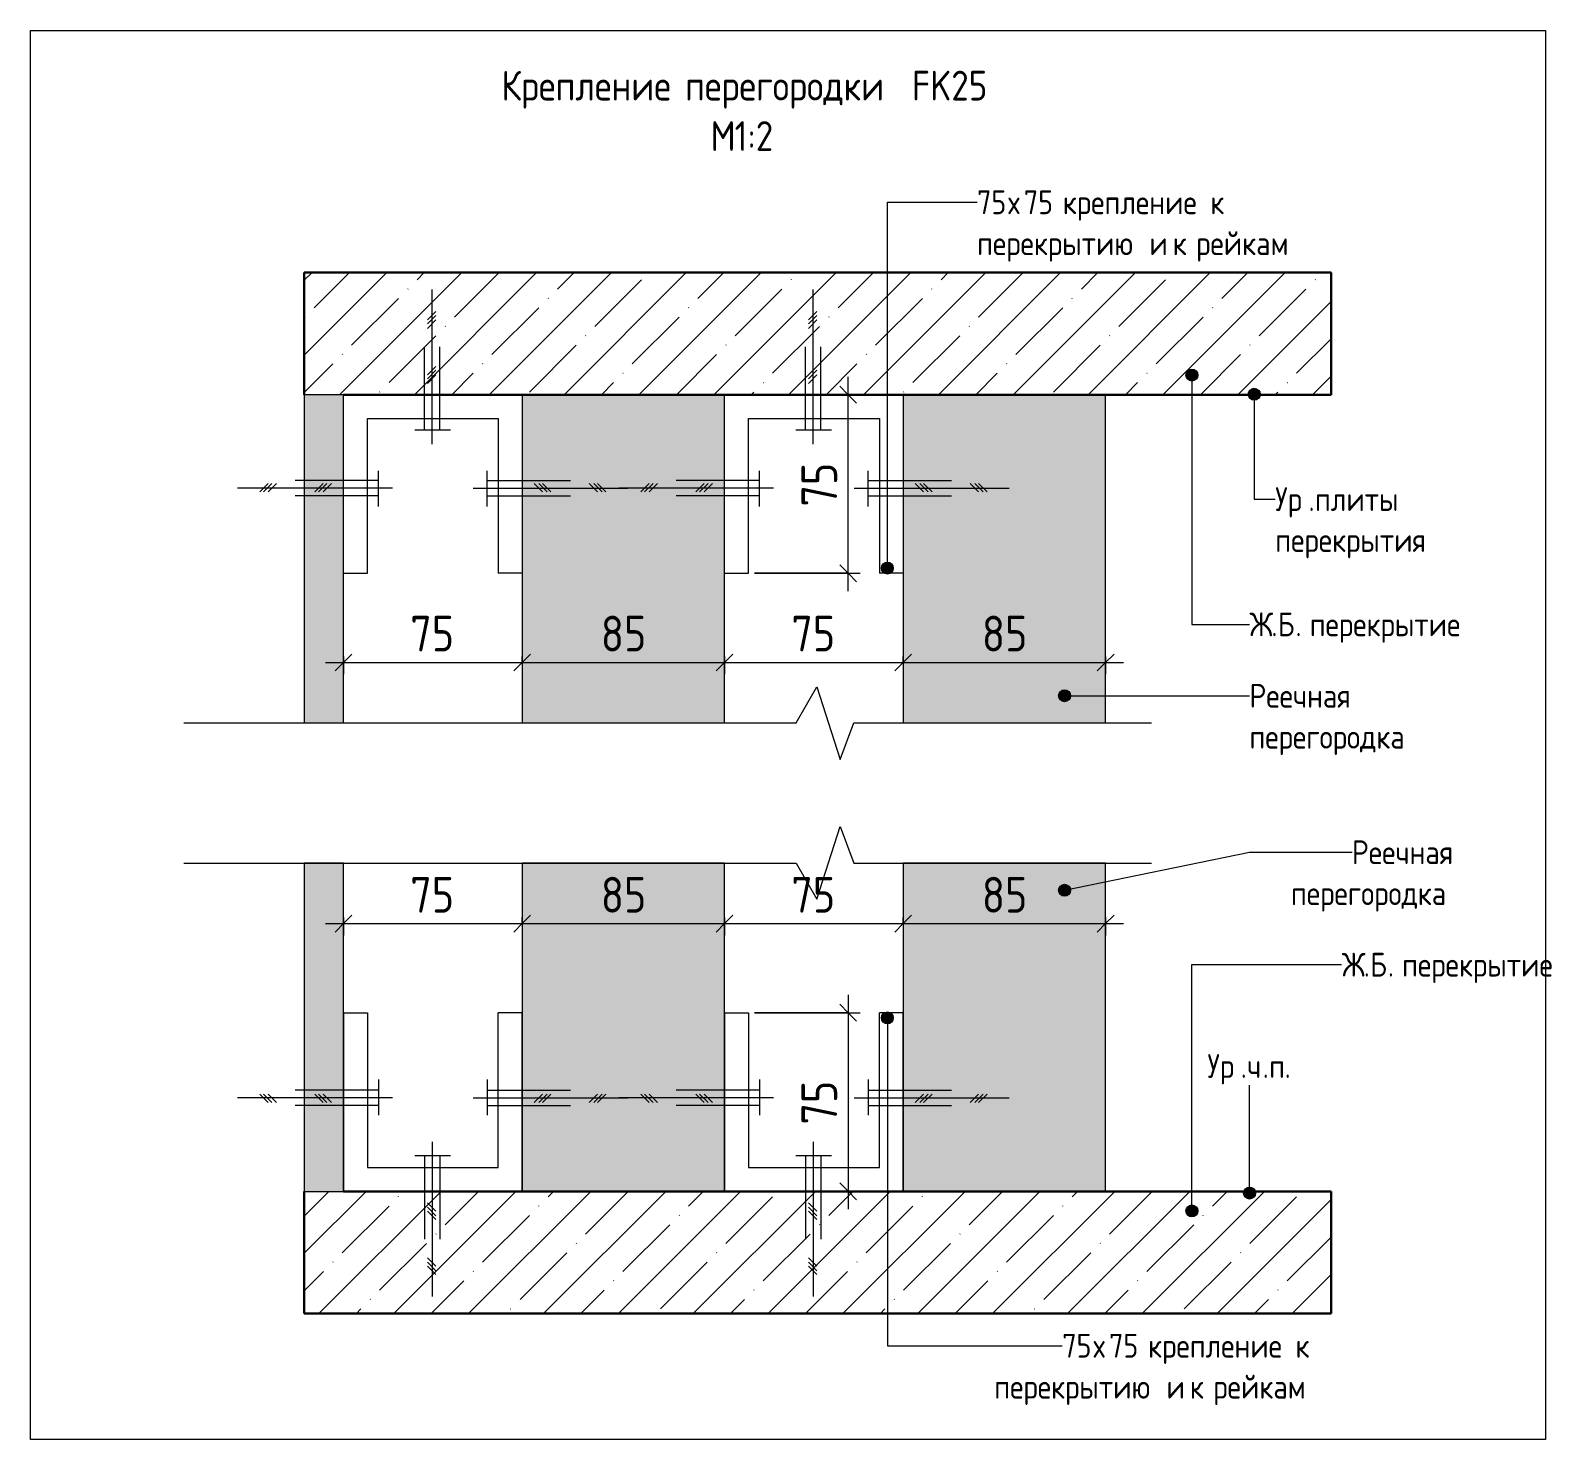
# Model space of a CAD drawing. Header units: millimetres. Extents: x 2518 to 53621, y 2061 to 18648.
# Drawn here: x 15457 to 16096, y 2393 to 2985 of the extents above; entities that cross this region are included whole.
import ezdxf

# ---------------------------------------------------------------- set-up
doc = ezdxf.new("R2010")
doc.units = ezdxf.units.MM
for name, color, linetype, lineweight in [('A-ANNO-DIMS', 7, 'Continuous', 9), ('A-ANNO-DIMS-5', 7, 'Continuous', 9), ('A-DETL', 7, 'Continuous', 9), ('A-DETL-3', 7, 'Continuous', 30), ('G-ANNO-TEXT', 7, 'Continuous', 9)]:
    doc.layers.add(name, color=color, linetype=linetype, lineweight=lineweight)
doc.layers.add('A-DETL-GENF-2', color=9, linetype='Continuous', lineweight=9, true_color=0x808080)
doc.layers.add('A-DETL-GENF-4', color=7, linetype='Continuous', lineweight=9, true_color=0xeeebe6)
doc.styles.add('GOST Common_6', font='GOST_Common.ttf', dxfattribs={"width": 0.9, "height": 10})
doc.styles.add('GOST Common_7', font='GOST_Common.ttf', dxfattribs={"width": 0.9, "height": 12.5})
doc.styles.add('GOST Common_8', font='GOST_Common.ttf', dxfattribs={"width": 0.9, "height": 15})
doc.dimstyles.new('Balcon_Основной_3_0_мм__Точность_5мм__1', dxfattribs={"dimscale": 304.8, "dimtxt": 15.085725, "dimasz": 0.023196, "dimexe": 0.016404, "dimexo": 0.008202, "dimgap": 0, "dimtad": 1, "dimdec": 0, "dimrnd": 5, "dimdsep": 46, "dimtxsty": 'GOST Common_8', "dimblk1": 'OBLIQUE', "dimblk2": 'OBLIQUE', "dimsah": 1, "dimcen": 0.09, "dimdle": 0.024606, "dimazin": 0, "dimtfac": 1, "dimtdec": 4, "dimtix": 1, "dimtmove": 0, "dimatfit": 3, "dimfxl": 1, "dimtvp": 1, "dimtolj": 1, "dimtzin": 0, "dimarcsym": 2})
pattern_1 = [(45, (12158.222, 0), (-15.71545, 15.71545), []), (45, (12173.937, 0), (-15.71545, 15.71545), [27.781, -5.556, 0.16764, -5.389])]

# ---------------------------------------------------------------- blocks, each defined once
blk = doc.blocks.new('DIMBLOCK25-Узлы 1_5')
at = {"layer": 'A-ANNO-DIMS-5'}
for p, q in [((15800.55, 2749.08), (15800.55, 2839.08)), ((15798.05, 2831.58), (15805.55, 2831.58)), ((15800.55, 2831.58), (15798.05, 2831.58)), ((15761.17, 2756.58), (15805.55, 2756.58)), ((15800.55, 2756.58), (15761.17, 2756.58))]:
    blk.add_line(p, q, dxfattribs=at)
at = {"layer": 'A-ANNO-DIMS-5', "lineweight": 20}
for p, q in [((15800.55, 2831.58), (15797.02, 2835.12)), ((15800.55, 2831.58), (15804.09, 2828.05)), ((15800.55, 2756.58), (15797.02, 2760.12)), ((15800.55, 2756.58), (15804.09, 2753.05))]:
    blk.add_line(p, q, dxfattribs=at)
at = {"layer": 'A-ANNO-DIMS-5', "color": 0, "insert": (15780.95, 2784.62), "char_height": 15, "width": 22.7053, "attachment_point": 1, "rotation": 90, "line_spacing_factor": 1.022761, "style": 'GOST Common_8'}
blk.add_mtext('75', dxfattribs=at)
blk = doc.blocks.new('_Oblique')
at = {"color": 0, "linetype": 'ByBlock', "lineweight": -2}
blk.add_line((-0.5, -0.5), (0.5, 0.5), dxfattribs=at)
blk = doc.blocks.new('DIMBLOCK26-Узлы 1_5')
at = {"layer": 'A-ANNO-DIMS-5', "lineweight": 20}
for p, q in [((15588.67, 2719.17), (15592.2, 2722.7)), ((15663.67, 2719.17), (15667.2, 2722.7)), ((15588.67, 2719.17), (15585.13, 2715.63)), ((15663.67, 2719.17), (15660.13, 2715.63))]:
    blk.add_line(p, q, dxfattribs=at)
at = {"layer": 'A-ANNO-DIMS-5'}
for p, q in [((15588.67, 2721.66), (15588.67, 2714.17)), ((15588.67, 2719.17), (15588.67, 2721.66)), ((15663.67, 2721.66), (15663.67, 2714.17)), ((15663.67, 2719.17), (15663.67, 2721.66)), ((15581.17, 2719.17), (15663.67, 2719.17))]:
    blk.add_line(p, q, dxfattribs=at)
at = {"layer": 'A-ANNO-DIMS-5', "color": 0, "insert": (15616.71, 2738.77), "char_height": 15, "width": 22.7053, "attachment_point": 1, "line_spacing_factor": 1.022761, "style": 'GOST Common_8'}
blk.add_mtext('75', dxfattribs=at)
blk = doc.blocks.new('DIMBLOCK27-Узлы 1_5')
at = {"layer": 'A-ANNO-DIMS-5', "lineweight": 20}
for p, q in [((15663.67, 2719.17), (15667.2, 2722.7)), ((15748.67, 2719.17), (15752.2, 2722.7)), ((15663.67, 2719.17), (15660.13, 2715.63)), ((15748.67, 2719.17), (15745.13, 2715.63))]:
    blk.add_line(p, q, dxfattribs=at)
at = {"layer": 'A-ANNO-DIMS-5'}
for p, q in [((15663.67, 2721.66), (15663.67, 2714.17)), ((15663.67, 2719.17), (15663.67, 2721.66)), ((15748.67, 2721.66), (15748.67, 2714.17)), ((15748.67, 2719.17), (15748.67, 2721.66)), ((15663.67, 2719.17), (15748.67, 2719.17))]:
    blk.add_line(p, q, dxfattribs=at)
at = {"layer": 'A-ANNO-DIMS-5', "color": 0, "insert": (15696.71, 2738.77), "char_height": 15, "width": 22.7053, "attachment_point": 1, "line_spacing_factor": 1.022761, "style": 'GOST Common_8'}
blk.add_mtext('85', dxfattribs=at)
blk = doc.blocks.new('DIMBLOCK28-Узлы 1_5')
at = {"layer": 'A-ANNO-DIMS-5', "lineweight": 20}
for p, q in [((15748.67, 2719.17), (15752.2, 2722.7)), ((15823.67, 2719.17), (15827.2, 2722.7)), ((15748.67, 2719.17), (15745.13, 2715.63)), ((15823.67, 2719.17), (15820.13, 2715.63))]:
    blk.add_line(p, q, dxfattribs=at)
at = {"layer": 'A-ANNO-DIMS-5'}
for p, q in [((15748.67, 2721.66), (15748.67, 2714.17)), ((15748.67, 2719.17), (15748.67, 2721.66)), ((15823.67, 2721.66), (15823.67, 2714.17)), ((15823.67, 2719.17), (15823.67, 2721.66)), ((15748.67, 2719.17), (15823.67, 2719.17))]:
    blk.add_line(p, q, dxfattribs=at)
at = {"layer": 'A-ANNO-DIMS-5', "color": 0, "insert": (15776.71, 2738.77), "char_height": 15, "width": 22.7053, "attachment_point": 1, "line_spacing_factor": 1.022761, "style": 'GOST Common_8'}
blk.add_mtext('75', dxfattribs=at)
blk = doc.blocks.new('DIMBLOCK29-Узлы 1_5')
at = {"layer": 'A-ANNO-DIMS-5', "lineweight": 20}
for p, q in [((15823.67, 2719.17), (15827.2, 2722.7)), ((15908.67, 2719.17), (15912.2, 2722.7)), ((15823.67, 2719.17), (15820.13, 2715.63)), ((15908.67, 2719.17), (15905.13, 2715.63))]:
    blk.add_line(p, q, dxfattribs=at)
at = {"layer": 'A-ANNO-DIMS-5'}
for p, q in [((15823.67, 2721.66), (15823.67, 2714.17)), ((15823.67, 2719.17), (15823.67, 2721.66)), ((15908.67, 2721.66), (15908.67, 2714.17)), ((15908.67, 2719.17), (15908.67, 2721.66)), ((15823.67, 2719.17), (15916.17, 2719.17))]:
    blk.add_line(p, q, dxfattribs=at)
at = {"layer": 'A-ANNO-DIMS-5', "color": 0, "insert": (15856.71, 2738.77), "char_height": 15, "width": 22.7053, "attachment_point": 1, "line_spacing_factor": 1.022761, "style": 'GOST Common_8'}
blk.add_mtext('85', dxfattribs=at)
blk = doc.blocks.new('DIMBLOCK30-Узлы 1_5')
at = {"layer": 'A-ANNO-DIMS-5', "lineweight": 20}
for p, q in [((15800.55, 2572.08), (15797.02, 2575.61)), ((15800.55, 2572.08), (15804.09, 2568.54)), ((15800.55, 2497.08), (15797.02, 2500.61)), ((15800.55, 2497.08), (15804.09, 2493.54))]:
    blk.add_line(p, q, dxfattribs=at)
at = {"layer": 'A-ANNO-DIMS-5'}
for p, q in [((15800.55, 2579.58), (15800.55, 2489.58)), ((15761.17, 2572.08), (15805.55, 2572.08)), ((15800.55, 2572.08), (15761.17, 2572.08)), ((15803.05, 2497.08), (15795.55, 2497.08)), ((15800.55, 2497.08), (15803.05, 2497.08))]:
    blk.add_line(p, q, dxfattribs=at)
at = {"layer": 'A-ANNO-DIMS-5', "color": 0, "insert": (15780.95, 2525.12), "char_height": 15, "width": 22.7053, "attachment_point": 1, "rotation": 90, "line_spacing_factor": 1.022761, "style": 'GOST Common_8'}
blk.add_mtext('75', dxfattribs=at)
blk = doc.blocks.new('DIMBLOCK31-Узлы 1_5')
at = {"layer": 'A-ANNO-DIMS-5', "lineweight": 20}
for p, q in [((15588.67, 2609.5), (15592.2, 2613.03)), ((15663.67, 2609.5), (15667.2, 2613.03)), ((15588.67, 2609.5), (15585.13, 2605.96)), ((15663.67, 2609.5), (15660.13, 2605.96))]:
    blk.add_line(p, q, dxfattribs=at)
at = {"layer": 'A-ANNO-DIMS-5'}
for p, q in [((15581.17, 2609.5), (15663.67, 2609.5)), ((15588.67, 2612), (15588.67, 2604.5)), ((15588.67, 2609.5), (15588.67, 2612)), ((15663.67, 2612), (15663.67, 2604.5)), ((15663.67, 2609.5), (15663.67, 2612))]:
    blk.add_line(p, q, dxfattribs=at)
at = {"layer": 'A-ANNO-DIMS-5', "color": 0, "insert": (15616.71, 2629.1), "char_height": 15, "width": 22.7053, "attachment_point": 1, "line_spacing_factor": 1.022761, "style": 'GOST Common_8'}
blk.add_mtext('75', dxfattribs=at)
blk = doc.blocks.new('DIMBLOCK32-Узлы 1_5')
at = {"layer": 'A-ANNO-DIMS-5', "lineweight": 20}
for p, q in [((15663.67, 2609.5), (15667.2, 2613.03)), ((15748.67, 2609.5), (15752.2, 2613.03)), ((15663.67, 2609.5), (15660.13, 2605.96)), ((15748.67, 2609.5), (15745.13, 2605.96))]:
    blk.add_line(p, q, dxfattribs=at)
at = {"layer": 'A-ANNO-DIMS-5'}
for p, q in [((15663.67, 2612), (15663.67, 2604.5)), ((15663.67, 2609.5), (15663.67, 2612)), ((15663.67, 2609.5), (15748.67, 2609.5)), ((15748.67, 2612), (15748.67, 2604.5)), ((15748.67, 2609.5), (15748.67, 2612))]:
    blk.add_line(p, q, dxfattribs=at)
at = {"layer": 'A-ANNO-DIMS-5', "color": 0, "insert": (15696.71, 2629.1), "char_height": 15, "width": 22.7053, "attachment_point": 1, "line_spacing_factor": 1.022761, "style": 'GOST Common_8'}
blk.add_mtext('85', dxfattribs=at)
blk = doc.blocks.new('DIMBLOCK33-Узлы 1_5')
at = {"layer": 'A-ANNO-DIMS-5', "lineweight": 20}
for p, q in [((15748.67, 2609.5), (15752.2, 2613.03)), ((15823.67, 2609.5), (15827.2, 2613.03)), ((15748.67, 2609.5), (15745.13, 2605.96)), ((15823.67, 2609.5), (15820.13, 2605.96))]:
    blk.add_line(p, q, dxfattribs=at)
at = {"layer": 'A-ANNO-DIMS-5'}
for p, q in [((15748.67, 2612), (15748.67, 2604.5)), ((15748.67, 2609.5), (15748.67, 2612)), ((15748.67, 2609.5), (15823.67, 2609.5)), ((15823.67, 2612), (15823.67, 2604.5)), ((15823.67, 2609.5), (15823.67, 2612))]:
    blk.add_line(p, q, dxfattribs=at)
at = {"layer": 'A-ANNO-DIMS-5', "color": 0, "insert": (15776.71, 2629.1), "char_height": 15, "width": 22.7053, "attachment_point": 1, "line_spacing_factor": 1.022761, "style": 'GOST Common_8'}
blk.add_mtext('75', dxfattribs=at)
blk = doc.blocks.new('DIMBLOCK34-Узлы 1_5')
at = {"layer": 'A-ANNO-DIMS-5', "lineweight": 20}
for p, q in [((15823.67, 2609.5), (15827.2, 2613.03)), ((15908.67, 2609.5), (15912.2, 2613.03)), ((15823.67, 2609.5), (15820.13, 2605.96)), ((15908.67, 2609.5), (15905.13, 2605.96))]:
    blk.add_line(p, q, dxfattribs=at)
at = {"layer": 'A-ANNO-DIMS-5'}
for p, q in [((15823.67, 2612), (15823.67, 2604.5)), ((15823.67, 2609.5), (15823.67, 2612)), ((15823.67, 2609.5), (15916.17, 2609.5)), ((15908.67, 2612), (15908.67, 2604.5)), ((15908.67, 2609.5), (15908.67, 2612))]:
    blk.add_line(p, q, dxfattribs=at)
at = {"layer": 'A-ANNO-DIMS-5', "color": 0, "insert": (15856.71, 2629.1), "char_height": 15, "width": 22.7053, "attachment_point": 1, "line_spacing_factor": 1.022761, "style": 'GOST Common_8'}
blk.add_mtext('85', dxfattribs=at)

msp = doc.modelspace()

# ---------------------------------------------------------------- hatches: boundary and pattern name
at = {"layer": 'A-DETL-GENF-2'}
h = msp.add_hatch(dxfattribs=at)
h.set_pattern_fill('FP_6', color=256, style=0, pattern_type=2)
h.set_pattern_definition(pattern_1)
h.paths.add_polyline_path([(15908.6698, 2831.5847), (16003.3412, 2831.5847), (16003.3412, 2882.8954), (15572.1995, 2882.8954), (15572.2006, 2831.5847), (15823.6698, 2831.5847)])
h = msp.add_hatch(dxfattribs=at)
h.set_pattern_fill('FP_6', color=256, style=0, pattern_type=2)
h.set_pattern_definition(pattern_1)
h.paths.add_polyline_path([(15663.6698, 2445.7666), (16003.3412, 2445.7666), (16003.3412, 2497.0773), (15572.1972, 2497.0773), (15572.2006, 2445.7666), (15588.6698, 2445.7666)])
at = {"layer": 'A-DETL-GENF-4'}
for points in [[(15572.1972, 2693.8068), (15588.6698, 2693.8068), (15588.6698, 2831.5847), (15572.1972, 2831.5847)], [(15748.6698, 2693.8068), (15748.6698, 2831.5847), (15663.6698, 2831.5847), (15663.6698, 2693.8068)], [(15908.6698, 2693.8068), (15908.6698, 2831.5847), (15823.6698, 2831.5847), (15823.6698, 2693.8068)], [(15572.2006, 2497.0773), (15588.6698, 2497.0773), (15588.6698, 2634.8552), (15572.1972, 2634.8552), (15572.1972, 2497.0773)], [(15748.6698, 2497.0773), (15748.6698, 2634.8552), (15663.6698, 2634.8552), (15663.6698, 2497.0773)], [(15908.6698, 2497.0773), (15908.6698, 2634.8552), (15823.6698, 2634.8552), (15823.6698, 2497.0773)]]:
    msp.add_hatch(color=256, dxfattribs=at).paths.add_polyline_path(points)
at = {"layer": 'G-ANNO-TEXT'}
h = msp.add_hatch(color=256, dxfattribs=at)
edge = h.paths.add_edge_path()
edge.add_arc((15944.8942, 2839.8102), 2.5, 0, 360)
h = msp.add_hatch(color=256, dxfattribs=at)
edge = h.paths.add_edge_path()
edge.add_arc((15971.0814, 2831.7627), 2.5, 0, 360)
h = msp.add_hatch(color=256, dxfattribs=at)
edge = h.paths.add_edge_path()
edge.add_arc((15817.0229, 2758.7687), 2.5, 0, 360)
h = msp.add_hatch(color=256, dxfattribs=at)
edge = h.paths.add_edge_path()
edge.add_arc((15891.4279, 2705.1612), 2.5, 0, 360)
h = msp.add_hatch(color=256, dxfattribs=at)
edge = h.paths.add_edge_path()
edge.add_arc((15891.4279, 2623.5008), 2.5, 0, 360)
h = msp.add_hatch(color=256, dxfattribs=at)
edge = h.paths.add_edge_path()
edge.add_arc((15817.0229, 2569.8933), 2.5, 0, 360)
h = msp.add_hatch(color=256, dxfattribs=at)
edge = h.paths.add_edge_path()
edge.add_arc((15969.1334, 2496.3283), 2.5, 0, 360)
h = msp.add_hatch(color=256, dxfattribs=at)
edge = h.paths.add_edge_path()
edge.add_arc((15944.8942, 2488.8518), 2.5, 0, 360)

# ---------------------------------------------------------------- linework, layer by layer
at = {"layer": 'A-DETL'}
for p, q in [((15457.2006, 2984.5495), (16093.3412, 2984.5495)), ((15457.2006, 2392.8385), (15457.2006, 2984.5495)), ((16093.3412, 2984.5495), (16093.3412, 2392.8385)), ((15625.9018, 2810.7835), (15625.9018, 2875.7835)), ((15785.9018, 2810.7835), (15785.9018, 2875.7835)), ((15627.4231, 2866.5336), (15623.8876, 2862.998)), ((15627.4231, 2864.9124), (15623.8876, 2861.3769)), ((15627.4231, 2862.9816), (15623.8876, 2859.4461)), ((15787.4231, 2866.5336), (15783.8876, 2862.998)), ((15787.4231, 2864.9124), (15783.8876, 2861.3769)), ((15787.4231, 2862.9816), (15783.8876, 2859.4461)), ((15622.6883, 2816.6395), (15622.6883, 2851.6395)), ((15629.1153, 2816.6395), (15629.1153, 2851.6395)), ((15782.6883, 2816.6395), (15782.6883, 2851.6395)), ((15789.1153, 2816.6395), (15789.1153, 2851.6395)), ((15627.4231, 2843.4449), (15623.8876, 2839.9094)), ((15787.4231, 2843.4449), (15783.8876, 2839.9094)), ((15627.4231, 2841.8237), (15623.8876, 2838.2882)), ((15627.4231, 2839.893), (15623.8876, 2836.3574)), ((15787.4231, 2841.8237), (15783.8876, 2838.2882)), ((15787.4231, 2839.893), (15783.8876, 2836.3574)), ((15572.1972, 2831.5847), (15572.1972, 2693.8068)), ((15588.6698, 2831.5847), (15572.1972, 2831.5847)), ((15588.6698, 2693.8068), (15588.6698, 2831.5847)), ((15588.6698, 2756.5847), (15588.6698, 2831.5847)), ((15588.6698, 2831.5847), (15663.6698, 2831.5847)), ((15663.6698, 2831.5847), (15663.6698, 2693.8068)), ((15663.6698, 2831.5847), (15663.6698, 2756.5847)), ((15748.6698, 2693.8068), (15748.6698, 2831.5847)), ((15748.6698, 2756.5847), (15748.6698, 2831.5847)), ((15748.6698, 2831.5847), (15823.6698, 2831.5847)), ((15823.6698, 2831.5847), (15823.6698, 2693.8068)), ((15823.6698, 2831.5847), (15823.6698, 2756.5847)), ((15908.6698, 2693.8068), (15908.6698, 2831.5847)), ((15598.6698, 2756.5847), (15598.6698, 2821.5847)), ((15598.6698, 2821.5847), (15653.6698, 2821.5847)), ((15653.6698, 2821.5847), (15653.6698, 2756.5847)), ((15758.6698, 2756.5847), (15758.6698, 2821.5847)), ((15758.6698, 2821.5847), (15813.6698, 2821.5847)), ((15813.6698, 2821.5847), (15813.6698, 2756.5847)), ((15633.6099, 2816.6395), (15618.6099, 2816.6395)), ((15793.6099, 2816.6395), (15778.6099, 2816.6395)), ((15603.3649, 2784.6016), (15603.3649, 2799.6016)), ((15648.9748, 2784.6016), (15648.9748, 2799.6016)), ((15763.3649, 2784.6016), (15763.3649, 2799.6016)), ((15808.9748, 2784.6016), (15808.9748, 2799.6016)), ((15609.2209, 2792.3097), (15544.2209, 2792.3097)), ((15553.4708, 2790.7884), (15557.0063, 2794.3239)), ((15555.092, 2790.7884), (15558.6275, 2794.3239)), ((15557.0227, 2790.7884), (15560.5583, 2794.3239)), ((15603.3649, 2795.5232), (15568.3649, 2795.5232)), ((15576.5595, 2790.7884), (15580.095, 2794.3239)), ((15578.1806, 2790.7884), (15581.7162, 2794.3239)), ((15580.1114, 2790.7884), (15583.6469, 2794.3239)), ((15643.1188, 2792.3097), (15708.1188, 2792.3097)), ((15648.9748, 2795.5232), (15683.9748, 2795.5232)), ((15672.2283, 2790.7884), (15668.6927, 2794.3239)), ((15674.159, 2790.7884), (15670.6235, 2794.3239)), ((15675.7802, 2790.7884), (15672.2447, 2794.3239)), ((15695.317, 2790.7884), (15691.7814, 2794.3239)), ((15697.2477, 2790.7884), (15693.7122, 2794.3239)), ((15698.8689, 2790.7884), (15695.3334, 2794.3239)), ((15769.2209, 2792.3097), (15704.2209, 2792.3097)), ((15713.4708, 2790.7884), (15717.0063, 2794.3239)), ((15715.092, 2790.7884), (15718.6275, 2794.3239)), ((15717.0227, 2790.7884), (15720.5583, 2794.3239)), ((15763.3649, 2795.5232), (15728.3649, 2795.5232)), ((15736.5595, 2790.7884), (15740.095, 2794.3239)), ((15738.1806, 2790.7884), (15741.7162, 2794.3239)), ((15740.1114, 2790.7884), (15743.6469, 2794.3239)), ((15803.1188, 2792.3097), (15868.1188, 2792.3097)), ((15808.9748, 2795.5232), (15843.9748, 2795.5232)), ((15832.2283, 2790.7884), (15828.6927, 2794.3239)), ((15834.159, 2790.7884), (15830.6235, 2794.3239)), ((15835.7802, 2790.7884), (15832.2447, 2794.3239)), ((15855.317, 2790.7884), (15851.7814, 2794.3239)), ((15857.2477, 2790.7884), (15853.7122, 2794.3239)), ((15858.8689, 2790.7884), (15855.3334, 2794.3239)), ((15603.3649, 2789.0962), (15568.3649, 2789.0962)), ((15648.9748, 2789.0962), (15683.9748, 2789.0962)), ((15763.3649, 2789.0962), (15728.3649, 2789.0962)), ((15808.9748, 2789.0962), (15843.9748, 2789.0962)), ((15588.6698, 2756.5847), (15598.6698, 2756.5847)), ((15663.6698, 2756.5847), (15653.6698, 2756.5847)), ((15748.6698, 2756.5847), (15758.6698, 2756.5847)), ((15823.6698, 2756.5847), (15813.6698, 2756.5847)), ((15778.6698, 2693.8068), (15787.363, 2708.8637)), ((15787.363, 2708.8637), (15797.2659, 2678.3856)), ((15521.5766, 2693.8068), (15778.6698, 2693.8068)), ((15572.1972, 2693.8068), (15588.6698, 2693.8068)), ((15663.6698, 2693.8068), (15748.6698, 2693.8068)), ((15797.2659, 2678.3856), (15802.8788, 2693.8068)), ((15802.8788, 2693.8068), (15927.8788, 2693.8068)), ((15823.6698, 2693.8068), (15908.6698, 2693.8068)), ((15787.363, 2619.7983), (15797.2659, 2650.2764)), ((15797.2659, 2650.2764), (15802.8788, 2634.8552)), ((15521.5766, 2634.8552), (15778.6698, 2634.8552)), ((15588.6698, 2634.8552), (15572.1972, 2634.8552)), ((15572.1972, 2634.8552), (15572.1972, 2497.0773)), ((15588.6698, 2497.0773), (15588.6698, 2634.8552)), ((15748.6698, 2634.8552), (15663.6698, 2634.8552)), ((15663.6698, 2634.8552), (15663.6698, 2497.0773)), ((15748.6698, 2497.0773), (15748.6698, 2634.8552)), ((15778.6698, 2634.8552), (15787.363, 2619.7983)), ((15802.8788, 2634.8552), (15927.8788, 2634.8552)), ((15908.6698, 2634.8552), (15823.6698, 2634.8552)), ((15823.6698, 2634.8552), (15823.6698, 2497.0773)), ((15908.6698, 2497.0773), (15908.6698, 2634.8552)), ((15588.6698, 2572.0773), (15588.6698, 2497.0773)), ((15588.6698, 2572.0773), (15598.6698, 2572.0773)), ((15598.6698, 2572.0773), (15598.6698, 2507.0773)), ((15663.6698, 2572.0773), (15653.6698, 2572.0773)), ((15653.6698, 2507.0773), (15653.6698, 2572.0773)), ((15663.6698, 2497.0773), (15663.6698, 2572.0773)), ((15748.6698, 2572.0773), (15748.6698, 2497.0773)), ((15748.6698, 2572.0773), (15758.6698, 2572.0773)), ((15758.6698, 2572.0773), (15758.6698, 2507.0773)), ((15823.6698, 2572.0773), (15813.6698, 2572.0773)), ((15813.6698, 2507.0773), (15813.6698, 2572.0773)), ((15823.6698, 2497.0773), (15823.6698, 2572.0773)), ((15603.3649, 2544.0604), (15603.3649, 2529.0604)), ((15648.9748, 2544.0604), (15648.9748, 2529.0604)), ((15763.3649, 2544.0604), (15763.3649, 2529.0604)), ((15808.9748, 2544.0604), (15808.9748, 2529.0604)), ((15609.2209, 2536.3523), (15544.2209, 2536.3523)), ((15553.4708, 2537.8736), (15557.0063, 2534.3381)), ((15555.092, 2537.8736), (15558.6275, 2534.3381)), ((15557.0227, 2537.8736), (15560.5583, 2534.3381)), ((15603.3649, 2539.5658), (15568.3649, 2539.5658)), ((15576.5595, 2537.8736), (15580.095, 2534.3381)), ((15578.1806, 2537.8736), (15581.7162, 2534.3381)), ((15580.1114, 2537.8736), (15583.6469, 2534.3381)), ((15643.1188, 2536.3523), (15708.1188, 2536.3523)), ((15648.9748, 2539.5658), (15683.9748, 2539.5658)), ((15672.2283, 2537.8736), (15668.6927, 2534.3381)), ((15674.159, 2537.8736), (15670.6235, 2534.3381)), ((15675.7802, 2537.8736), (15672.2447, 2534.3381)), ((15695.317, 2537.8736), (15691.7814, 2534.3381)), ((15697.2477, 2537.8736), (15693.7122, 2534.3381)), ((15698.8689, 2537.8736), (15695.3334, 2534.3381)), ((15769.2209, 2536.3523), (15704.2209, 2536.3523)), ((15713.4708, 2537.8736), (15717.0063, 2534.3381)), ((15715.092, 2537.8736), (15718.6275, 2534.3381)), ((15717.0227, 2537.8736), (15720.5583, 2534.3381)), ((15763.3649, 2539.5658), (15728.3649, 2539.5658)), ((15736.5595, 2537.8736), (15740.095, 2534.3381)), ((15738.1806, 2537.8736), (15741.7162, 2534.3381)), ((15740.1114, 2537.8736), (15743.6469, 2534.3381)), ((15803.1188, 2536.3523), (15868.1188, 2536.3523)), ((15808.9748, 2539.5658), (15843.9748, 2539.5658)), ((15832.2283, 2537.8736), (15828.6927, 2534.3381)), ((15834.159, 2537.8736), (15830.6235, 2534.3381)), ((15835.7802, 2537.8736), (15832.2447, 2534.3381)), ((15855.317, 2537.8736), (15851.7814, 2534.3381)), ((15857.2477, 2537.8736), (15853.7122, 2534.3381)), ((15858.8689, 2537.8736), (15855.3334, 2534.3381)), ((15603.3649, 2533.1388), (15568.3649, 2533.1388)), ((15648.9748, 2533.1388), (15683.9748, 2533.1388)), ((15763.3649, 2533.1388), (15728.3649, 2533.1388)), ((15808.9748, 2533.1388), (15843.9748, 2533.1388)), ((15625.9018, 2517.8785), (15625.9018, 2452.8785)), ((15785.9018, 2517.8785), (15785.9018, 2452.8785)), ((15633.6099, 2512.0225), (15618.6099, 2512.0225)), ((15622.6883, 2512.0225), (15622.6883, 2477.0225)), ((15629.1153, 2512.0225), (15629.1153, 2477.0225)), ((15793.6099, 2512.0225), (15778.6099, 2512.0225)), ((15782.6883, 2512.0225), (15782.6883, 2477.0225)), ((15789.1153, 2512.0225), (15789.1153, 2477.0225)), ((15598.6698, 2507.0773), (15653.6698, 2507.0773)), ((15758.6698, 2507.0773), (15813.6698, 2507.0773)), ((15572.1972, 2497.0773), (15588.6698, 2497.0773)), ((15588.6698, 2497.0773), (15663.6698, 2497.0773)), ((15627.4231, 2488.769), (15623.8876, 2492.3046)), ((15748.6698, 2497.0773), (15823.6698, 2497.0773)), ((15787.4231, 2488.769), (15783.8876, 2492.3046)), ((15627.4231, 2486.8383), (15623.8876, 2490.3738)), ((15627.4231, 2485.2171), (15623.8876, 2488.7526)), ((15787.4231, 2486.8383), (15783.8876, 2490.3738)), ((15787.4231, 2485.2171), (15783.8876, 2488.7526)), ((15627.4231, 2465.6804), (15623.8876, 2469.2159)), ((15627.4231, 2463.7496), (15623.8876, 2467.2851)), ((15627.4231, 2462.1284), (15623.8876, 2465.664)), ((15787.4231, 2465.6804), (15783.8876, 2469.2159)), ((15787.4231, 2463.7496), (15783.8876, 2467.2851)), ((15787.4231, 2462.1284), (15783.8876, 2465.664)), ((16093.3412, 2392.8385), (15457.2006, 2392.8385))]:
    msp.add_line(p, q, dxfattribs=at)
at = {"layer": 'A-DETL-3'}
for p, q in [((15572.1995, 2882.8954), (15572.1972, 2831.5847)), ((16003.3412, 2882.8954), (15572.1995, 2882.8954)), ((16003.3412, 2831.5847), (16003.3412, 2882.8954)), ((15588.6698, 2831.5847), (16003.3412, 2831.5847)), ((15572.1972, 2497.0773), (15572.1995, 2445.7666)), ((16003.3412, 2497.0773), (15588.6698, 2497.0773)), ((16003.3412, 2445.7666), (16003.3412, 2497.0773)), ((15572.1995, 2445.7666), (16003.3412, 2445.7666))]:
    msp.add_line(p, q, dxfattribs=at)
at = {"layer": 'G-ANNO-TEXT'}
for p, q in [((15817.0229, 2912.383), (15854.6868, 2912.383)), ((15817.0229, 2758.7687), (15817.0229, 2912.383)), ((15944.8942, 2839.8102), (15944.8942, 2735.1612)), ((15971.0814, 2831.7627), (15971.0814, 2787.7548)), ((15971.0814, 2787.7548), (15979.8979, 2787.7548)), ((15944.8942, 2735.1612), (15969.0681, 2735.1612)), ((15891.4279, 2705.1612), (15969.0681, 2705.1612)), ((15891.4279, 2623.5008), (15969.0681, 2639.4581)), ((15969.0681, 2639.4581), (16012.2283, 2639.4581)), ((15944.8942, 2592.2581), (15969.0681, 2592.2581)), ((15944.8942, 2488.8518), (15944.8942, 2592.2581)), ((15969.0681, 2592.2581), (16007.7634, 2592.2581)), ((15817.0229, 2569.8933), (15817.0229, 2432.2363)), ((15969.1334, 2496.3283), (15969.1334, 2541.7219)), ((15817.0229, 2432.2363), (15854.6868, 2432.2363)), ((15854.6868, 2432.2363), (15890.4056, 2432.2363))]:
    msp.add_line(p, q, dxfattribs=at)
for centre in [(15944.8942, 2839.8102), (15971.0814, 2831.7627), (15817.0229, 2758.7687), (15891.4279, 2705.1612), (15891.4279, 2623.5008), (15817.0229, 2569.8933), (15969.1334, 2496.3283), (15944.8942, 2488.8518)]:
    msp.add_circle(centre, 2.5, dxfattribs=at)

# ---------------------------------------------------------------- texts
at = {"layer": 'G-ANNO-TEXT', "attachment_point": 1}
for s, insert, char_height, width, style in [('Крепление', (15654.9769, 2967.6116), 12.5, 88.746806, 'GOST Common_7'), ('\\fGOST Common|b0|i0|c204|p34|;\\W.9; ', (15728.2004, 2967.6116), 12.5, 4.689872, 'GOST Common_7'), ('перегородки', (15732.0699, 2967.6116), 12.5, 107.145534, 'GOST Common_7'), (' FK25', (15820.4738, 2967.6116), 12.5, 44.734163, 'GOST Common_7'), ('\\fGOST Common|b0|i0|c204|p34|;\\W.9;М', (15742.7855, 2946.4449), 12.5, 12.265819, 'GOST Common_7'), ('1:2  ', (15752.9058, 2946.4449), 12.5, 29.943028, 'GOST Common_7'), ('75', (15854.6868, 2917.383), 10, 15.873413, 'GOST Common_6'), ('\\fGOST Common|b0|i0|c204|p34|;\\W.9;х', (15867.7837, 2917.383), 10, 7.936706, 'GOST Common_6'), ('75 ', (15874.3321, 2917.383), 10, 19.841766, 'GOST Common_6'), ('крепление', (15890.7032, 2917.383), 10, 71.069597, 'GOST Common_6'), ('\\fGOST Common|b0|i0|c204|p34|;\\W.9; ', (15949.3415, 2917.383), 10, 3.968353, 'GOST Common_6'), ('\\fGOST Common|b0|i0|c204|p34|;\\W.9;к', (15952.6157, 2917.383), 10, 7.936706, 'GOST Common_6'), ('\\fGOST Common|b0|i0|c204|p34|;\\W.9; ', (15959.1642, 2917.383), 10, 3.968353, 'GOST Common_6'), ('\\fGOST Common|b0|i0|c204|p34|;\\W.9; ', (15923.7431, 2900.1851), 10, 3.968353, 'GOST Common_6'), ('\\fGOST Common|b0|i0|c204|p34|;\\W.9; ', (15933.5657, 2900.1851), 10, 3.968353, 'GOST Common_6'), ('\\fGOST Common|b0|i0|c204|p34|;\\W.9; ', (15943.3884, 2900.1851), 10, 3.968353, 'GOST Common_6'), ('рейкам', (15946.6626, 2900.1851), 10, 49.784794, 'GOST Common_6'), ('перекрытию', (15854.6868, 2900.1851), 10, 83.696175, 'GOST Common_6'), ('\\fGOST Common|b0|i0|c204|p34|;\\W.9;и', (15927.0173, 2900.1851), 10, 7.936706, 'GOST Common_6'), ('\\fGOST Common|b0|i0|c204|p34|;\\W.9;к', (15936.8399, 2900.1851), 10, 7.936706, 'GOST Common_6'), ('Ур', (15979.8979, 2792.7548), 10, 16.955691, 'GOST Common_6'), ('\\fGOST Common|b0|i0|c204|p34|;\\W.9; ', (16031.3924, 2792.7548), 10, 3.968353, 'GOST Common_6'), ('плиты', (15996.5667, 2792.7548), 10, 42.208847, 'GOST Common_6'), ('\\fGOST Common|b0|i0|c204|p34|;\\W.9;.', (15993.8878, 2792.7548), 10, 3.246834, 'GOST Common_6'), ('перекрытия', (15979.8979, 2775.5569), 10, 81.892378, 'GOST Common_6'), ('\\fGOST Common|b0|i0|c204|p34|;\\W.9;Ж', (15969.0681, 2740.1612), 10, 11.183541, 'GOST Common_6'), ('\\fGOST Common|b0|i0|c204|p34|;\\W.9;Б', (15980.9744, 2740.1612), 10, 9.018984, 'GOST Common_6'), ('перекрытие', (15994.3689, 2740.1612), 10, 82.253138, 'GOST Common_6'), ('\\fGOST Common|b0|i0|c204|p34|;\\W.9;.', (15978.2955, 2740.1612), 10, 3.246834, 'GOST Common_6'), ('. ', (15988.4158, 2740.1612), 10, 7.215188, 'GOST Common_6'), ('Реечная', (15969.0681, 2710.1612), 10, 57.360741, 'GOST Common_6'), ('\\fGOST Common|b0|i0|c204|p34|;\\W.9; ', (16016.3955, 2710.1612), 10, 3.968353, 'GOST Common_6'), ('перегородка', (15969.0681, 2692.9633), 10, 88.386047, 'GOST Common_6'), ('Реечная', (16012.0886, 2644.4581), 10, 57.360741, 'GOST Common_6'), ('перегородка', (15986.4902, 2627.2601), 10, 88.386047, 'GOST Common_6'), ('\\fGOST Common|b0|i0|c204|p34|;\\W.9;Ж', (16007.8536, 2597.2581), 10, 11.183541, 'GOST Common_6'), ('\\fGOST Common|b0|i0|c204|p34|;\\W.9;Б', (16019.7599, 2597.2581), 10, 9.018984, 'GOST Common_6'), ('перекрытие', (16033.1544, 2597.2581), 10, 82.253138, 'GOST Common_6'), ('\\fGOST Common|b0|i0|c204|p34|;\\W.9;.', (16017.081, 2597.2581), 10, 3.246834, 'GOST Common_6'), ('. ', (16027.2013, 2597.2581), 10, 7.215187, 'GOST Common_6'), ('Ур', (15951.4259, 2554.7005), 10, 16.955691, 'GOST Common_6'), ('\\fGOST Common|b0|i0|c204|p34|;\\W.9;ч', (15968.0946, 2554.7005), 10, 7.936706, 'GOST Common_6'), ('\\fGOST Common|b0|i0|c204|p34|;\\W.9;п', (15977.3219, 2554.7005), 10, 7.936706, 'GOST Common_6'), ('\\fGOST Common|b0|i0|c204|p34|;\\W.9;.', (15965.4157, 2554.7005), 10, 3.246834, 'GOST Common_6'), ('\\fGOST Common|b0|i0|c204|p34|;\\W.9;.', (15974.643, 2554.7005), 10, 3.246834, 'GOST Common_6'), ('\\fGOST Common|b0|i0|c204|p34|;\\W.9;.', (15983.8704, 2554.7005), 10, 3.246834, 'GOST Common_6'), ('75', (15890.4747, 2437.2363), 10, 15.873413, 'GOST Common_6'), ('\\fGOST Common|b0|i0|c204|p34|;\\W.9;х', (15903.5715, 2437.2363), 10, 7.936706, 'GOST Common_6'), ('75 ', (15910.12, 2437.2363), 10, 19.841766, 'GOST Common_6'), ('крепление', (15926.4911, 2437.2363), 10, 71.069597, 'GOST Common_6'), ('\\fGOST Common|b0|i0|c204|p34|;\\W.9; ', (15985.1294, 2437.2363), 10, 3.968353, 'GOST Common_6'), ('\\fGOST Common|b0|i0|c204|p34|;\\W.9;к', (15988.4036, 2437.2363), 10, 7.936706, 'GOST Common_6'), ('перекрытию', (15861.8997, 2420.0384), 10, 83.696175, 'GOST Common_6'), ('\\fGOST Common|b0|i0|c204|p34|;\\W.9; ', (15930.9559, 2420.0384), 10, 3.968353, 'GOST Common_6'), ('\\fGOST Common|b0|i0|c204|p34|;\\W.9;и', (15934.2301, 2420.0384), 10, 7.936706, 'GOST Common_6'), ('\\fGOST Common|b0|i0|c204|p34|;\\W.9; ', (15940.7786, 2420.0384), 10, 3.968353, 'GOST Common_6'), ('\\fGOST Common|b0|i0|c204|p34|;\\W.9;к', (15944.0528, 2420.0384), 10, 7.936706, 'GOST Common_6'), ('\\fGOST Common|b0|i0|c204|p34|;\\W.9; ', (15950.6012, 2420.0384), 10, 3.968353, 'GOST Common_6'), ('рейкам', (15953.8754, 2420.0384), 10, 49.784794, 'GOST Common_6')]:
    msp.add_mtext(s, dxfattribs=dict(at, insert=insert, char_height=char_height, width=width, style=style))

# ---------------------------------------------------------------- dimensions: what is measured, and where the dimension line sits
at = {"layer": 'A-ANNO-DIMS'}
for base, p1, p2, override, picture, middle in [((15800.5512, 2831.5847), (15758.6698, 2756.5847), (15795.5519, 2831.5847), {"dimpost": '<>', "dimfxl": 83.578039}, 'DIMBLOCK25-Узлы 1_5', (15793.0512, 2794.0847)), ((15800.5512, 2497.0773), (15758.6698, 2572.0773), (15805.5504, 2497.0773), {"dimpost": '<>', "dimfxl": 88.446531}, 'DIMBLOCK30-Узлы 1_5', (15793.0512, 2534.5773))]:
    dim = msp.add_linear_dim(base=base, p1=p1, p2=p2, angle=90, dimstyle='Balcon_Основной_3_0_мм__Точность_5мм__1', override=override, dxfattribs=at)
    dim.commit()
    dim.dimension.update_dxf_attribs({"geometry": picture, "text_midpoint": middle})
for base, p1, p2, override, picture, middle in [((15663.6698, 2719.165), (15588.6698, 2724.1643), (15663.6698, 2724.1643), {"dimpost": '<>', "dimfxl": 75}, 'DIMBLOCK26-Узлы 1_5', (15626.1698, 2726.665)), ((15748.6698, 2719.165), (15663.6698, 2724.1643), (15748.6698, 2724.1643), {"dimpost": '<>', "dimfxl": 85}, 'DIMBLOCK27-Узлы 1_5', (15706.1698, 2726.665)), ((15823.6698, 2719.165), (15748.6698, 2724.1643), (15823.6698, 2724.1643), {"dimpost": '<>', "dimfxl": 75}, 'DIMBLOCK28-Узлы 1_5', (15786.1698, 2726.665)), ((15908.6698, 2719.165), (15823.6698, 2724.1643), (15908.6698, 2724.1643), {"dimpost": '<>', "dimfxl": 85}, 'DIMBLOCK29-Узлы 1_5', (15866.1698, 2726.665)), ((15663.6698, 2609.497), (15588.6698, 2614.4962), (15663.6698, 2614.4962), {"dimpost": '<>', "dimfxl": 75}, 'DIMBLOCK31-Узлы 1_5', (15626.1698, 2616.997)), ((15748.6698, 2609.497), (15663.6698, 2614.4962), (15748.6698, 2614.4962), {"dimpost": '<>', "dimfxl": 85}, 'DIMBLOCK32-Узлы 1_5', (15706.1698, 2616.997)), ((15823.6698, 2609.497), (15748.6698, 2614.4962), (15823.6698, 2614.4962), {"dimpost": '<>', "dimfxl": 75}, 'DIMBLOCK33-Узлы 1_5', (15786.1698, 2616.997)), ((15908.6698, 2609.497), (15823.6698, 2614.4962), (15908.6698, 2614.4962), {"dimpost": '<>', "dimfxl": 85}, 'DIMBLOCK34-Узлы 1_5', (15866.1698, 2616.997))]:
    dim = msp.add_linear_dim(base=base, p1=p1, p2=p2, dimstyle='Balcon_Основной_3_0_мм__Точность_5мм__1', override=override, dxfattribs=at)
    dim.commit()
    dim.dimension.update_dxf_attribs({"geometry": picture, "text_midpoint": middle})

doc.saveas('drawing.dxf')
